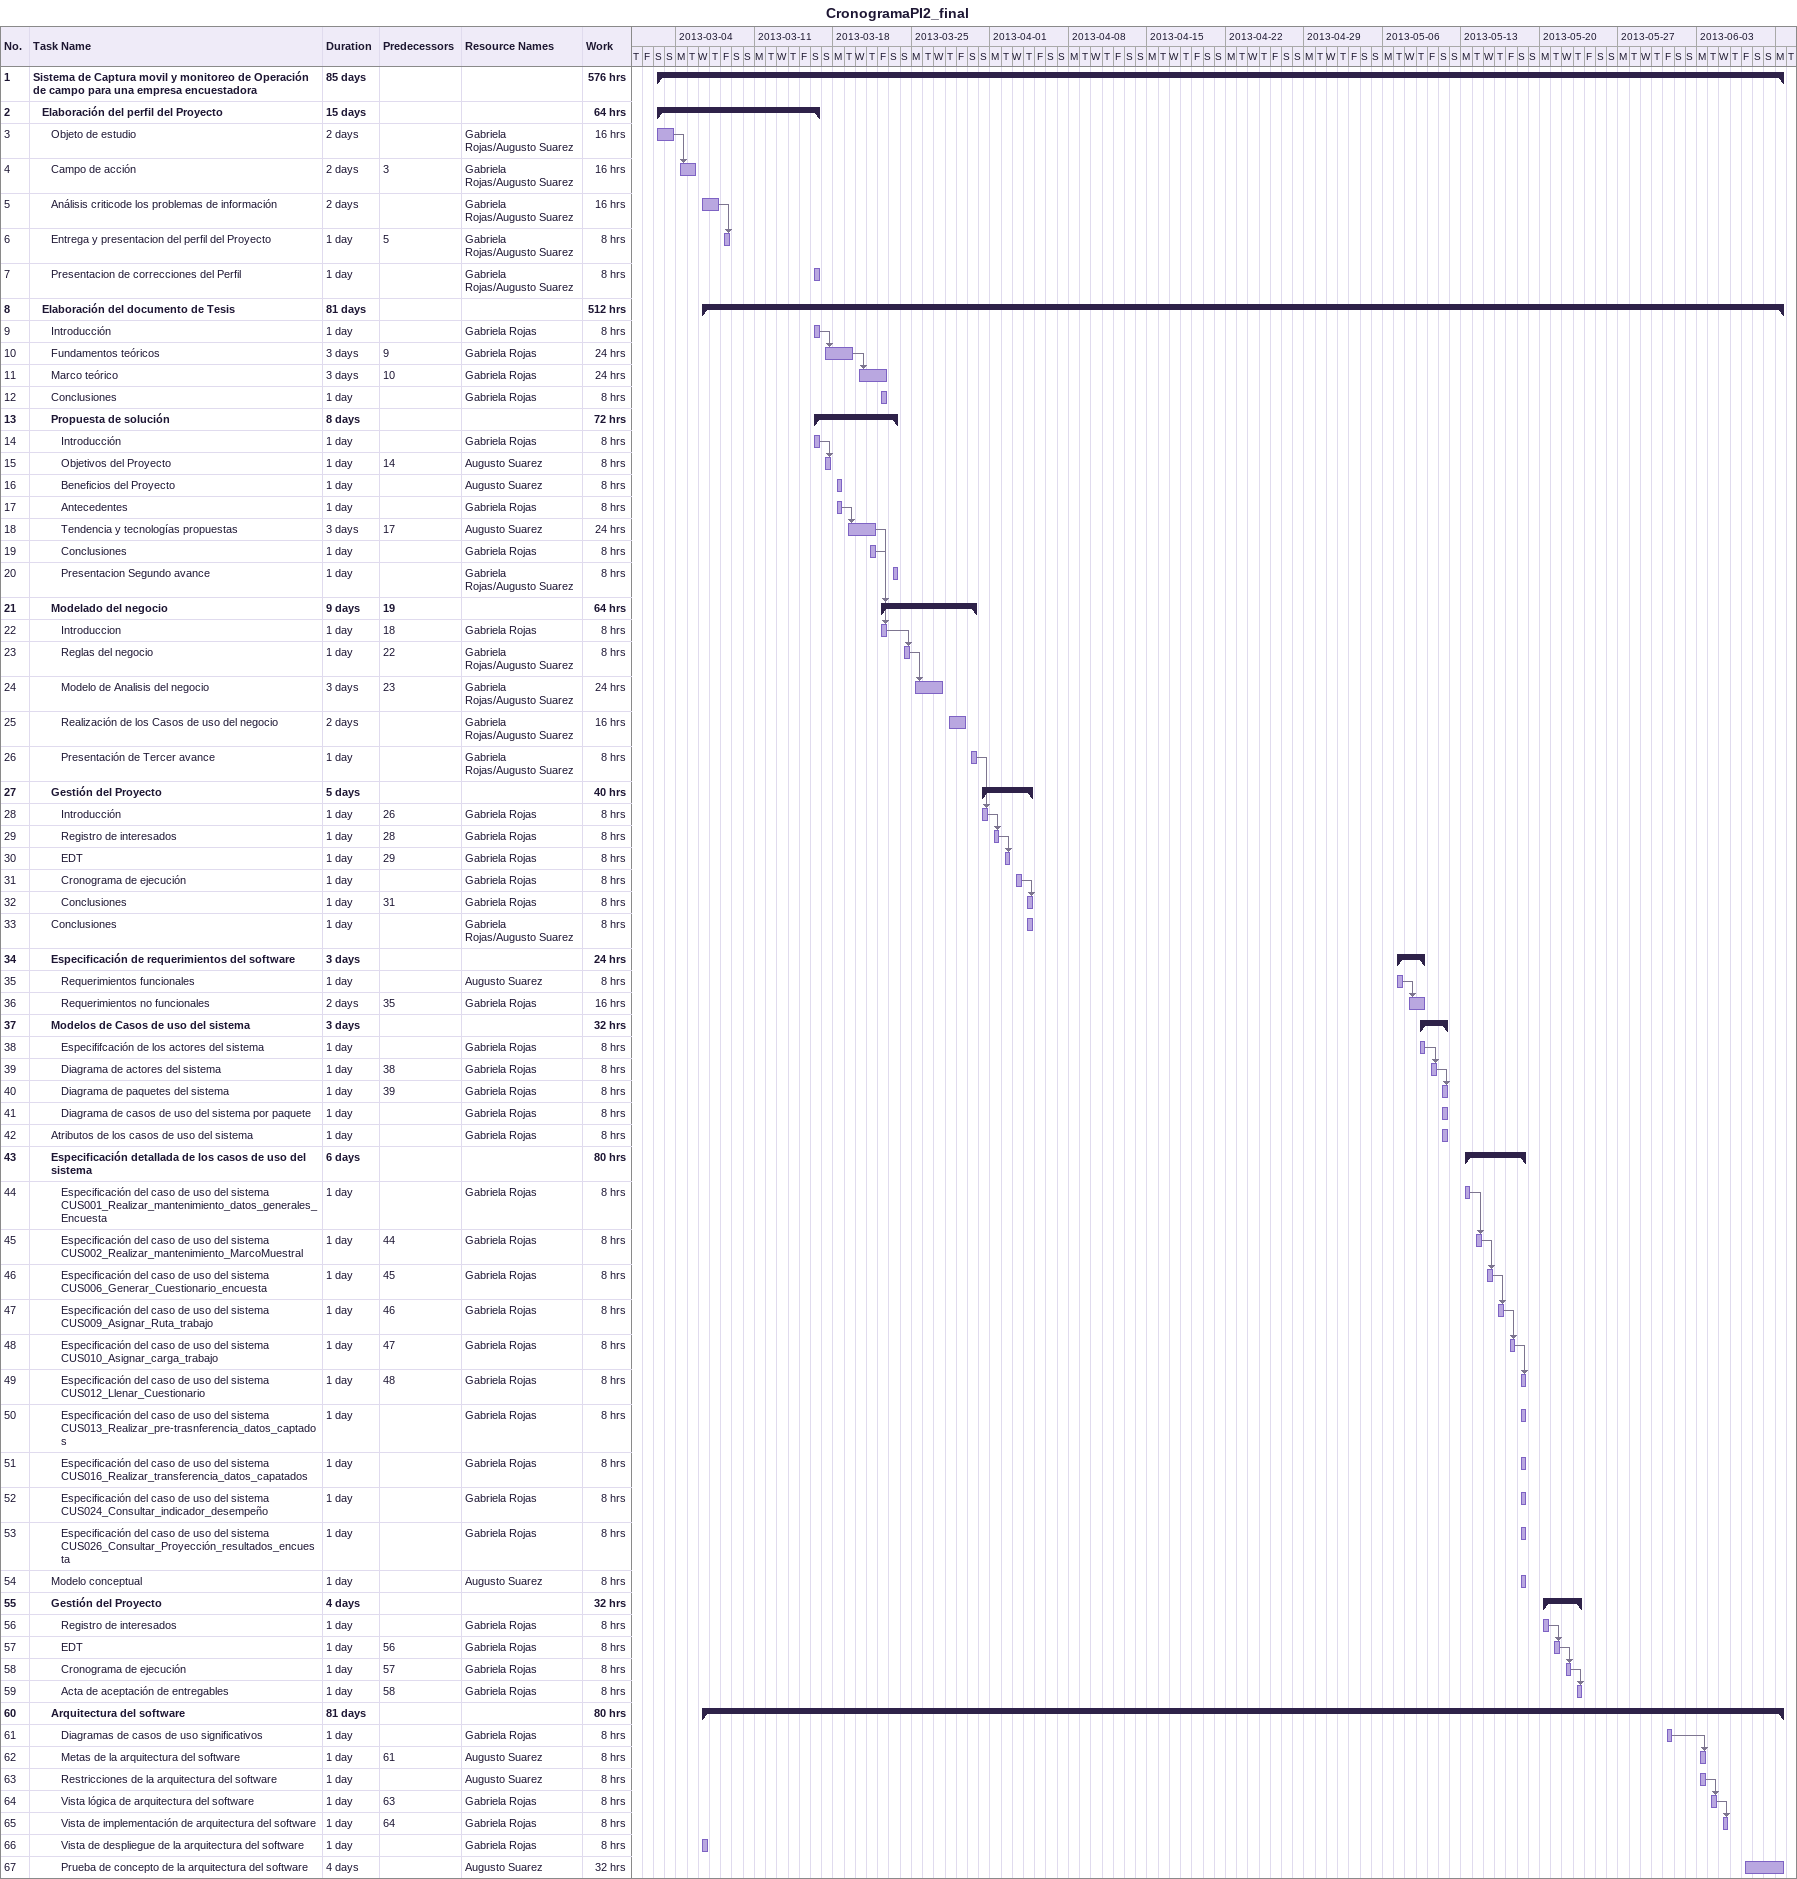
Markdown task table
CronogramaPI2_final

| ID | Level | Task | Duration | Start | Finish | Predecessors | Resources | Work (h) |
|---|---|---|---|---|---|---|---|---|
| 1 | 1 | **Sistema de Captura movil y monitoreo de Operación de campo para una empresa encuestadora** | 85d | 2013-03-02 | 2013-06-10 |  |  | 576 |
| 2 | 2 | **Elaboración del perfil del Proyecto** | 15d | 2013-03-02 | 2013-03-16 |  |  | 64 |
| 3 | 3 | Objeto de estudio | 2d | 2013-03-02 | 2013-03-03 |  | Gabriela Rojas/Augusto Suarez | 16 |
| 4 | 3 | Campo de acción | 2d | 2013-03-04 | 2013-03-05 | 3 | Gabriela Rojas/Augusto Suarez | 16 |
| 5 | 3 | Análisis criticode los problemas de información | 2d | 2013-03-06 | 2013-03-07 |  | Gabriela Rojas/Augusto Suarez | 16 |
| 6 | 3 | Entrega y presentacion del perfil del Proyecto | 1d | 2013-03-08 | 2013-03-08 | 5 | Gabriela Rojas/Augusto Suarez | 8 |
| 7 | 3 | Presentacion de correcciones del Perfil | 1d | 2013-03-16 | 2013-03-16 |  | Gabriela Rojas/Augusto Suarez | 8 |
| 8 | 2 | **Elaboración del documento de Tesis** | 81d | 2013-03-06 | 2013-06-10 |  |  | 512 |
| 9 | 3 | Introducción | 1d | 2013-03-16 | 2013-03-16 |  | Gabriela Rojas | 8 |
| 10 | 3 | Fundamentos teóricos | 3d | 2013-03-17 | 2013-03-19 | 9 | Gabriela Rojas | 24 |
| 11 | 3 | Marco teórico | 3d | 2013-03-20 | 2013-03-22 | 10 | Gabriela Rojas | 24 |
| 12 | 3 | Conclusiones | 1d | 2013-03-22 | 2013-03-22 |  | Gabriela Rojas | 8 |
| 13 | 3 | **Propuesta de solución** | 8d | 2013-03-16 | 2013-03-23 |  |  | 72 |
| 14 | 4 | Introducción | 1d | 2013-03-16 | 2013-03-16 |  | Gabriela Rojas | 8 |
| 15 | 4 | Objetivos del Proyecto | 1d | 2013-03-17 | 2013-03-17 | 14 | Augusto Suarez | 8 |
| 16 | 4 | Beneficios del Proyecto | 1d | 2013-03-18 | 2013-03-18 |  | Augusto Suarez | 8 |
| 17 | 4 | Antecedentes | 1d | 2013-03-18 | 2013-03-18 |  | Gabriela Rojas | 8 |
| 18 | 4 | Tendencia y tecnologías propuestas | 3d | 2013-03-19 | 2013-03-21 | 17 | Augusto Suarez | 24 |
| 19 | 4 | Conclusiones | 1d | 2013-03-21 | 2013-03-21 |  | Gabriela Rojas | 8 |
| 20 | 4 | Presentacion Segundo avance | 1d | 2013-03-23 | 2013-03-23 |  | Gabriela Rojas/Augusto Suarez | 8 |
| 21 | 3 | **Modelado del negocio** | 9d | 2013-03-22 | 2013-03-30 | 19 |  | 64 |
| 22 | 4 | Introduccion | 1d | 2013-03-22 | 2013-03-22 | 18 | Gabriela Rojas | 8 |
| 23 | 4 | Reglas del negocio | 1d | 2013-03-24 | 2013-03-24 | 22 | Gabriela Rojas/Augusto Suarez | 8 |
| 24 | 4 | Modelo de Analisis del negocio | 3d | 2013-03-25 | 2013-03-27 | 23 | Gabriela Rojas/Augusto Suarez | 24 |
| 25 | 4 | Realización de los Casos de uso del negocio | 2d | 2013-03-28 | 2013-03-29 |  | Gabriela Rojas/Augusto Suarez | 16 |
| 26 | 4 | Presentación de Tercer avance | 1d | 2013-03-30 | 2013-03-30 |  | Gabriela Rojas/Augusto Suarez | 8 |
| 27 | 3 | **Gestión del Proyecto** | 5d | 2013-03-31 | 2013-04-04 |  |  | 40 |
| 28 | 4 | Introducción | 1d | 2013-03-31 | 2013-03-31 | 26 | Gabriela Rojas | 8 |
| 29 | 4 | Registro de interesados | 1d | 2013-04-01 | 2013-04-01 | 28 | Gabriela Rojas | 8 |
| 30 | 4 | EDT | 1d | 2013-04-02 | 2013-04-02 | 29 | Gabriela Rojas | 8 |
| 31 | 4 | Cronograma de ejecución | 1d | 2013-04-03 | 2013-04-03 |  | Gabriela Rojas | 8 |
| 32 | 4 | Conclusiones | 1d | 2013-04-04 | 2013-04-04 | 31 | Gabriela Rojas | 8 |
| 33 | 3 | Conclusiones | 1d | 2013-04-04 | 2013-04-04 |  | Gabriela Rojas/Augusto Suarez | 8 |
| 34 | 3 | **Especificación de requerimientos del software** | 3d | 2013-05-07 | 2013-05-09 |  |  | 24 |
| 35 | 4 | Requerimientos funcionales | 1d | 2013-05-07 | 2013-05-07 |  | Augusto Suarez | 8 |
| 36 | 4 | Requerimientos no funcionales | 2d | 2013-05-08 | 2013-05-09 | 35 | Gabriela Rojas | 16 |
| 37 | 3 | **Modelos de Casos de uso del sistema** | 3d | 2013-05-09 | 2013-05-11 |  |  | 32 |
| 38 | 4 | Especififcación de los actores del sistema | 1d | 2013-05-09 | 2013-05-09 |  | Gabriela Rojas | 8 |
| 39 | 4 | Diagrama de actores del sistema | 1d | 2013-05-10 | 2013-05-10 | 38 | Gabriela Rojas | 8 |
| 40 | 4 | Diagrama de paquetes del sistema | 1d | 2013-05-11 | 2013-05-11 | 39 | Gabriela Rojas | 8 |
| 41 | 4 | Diagrama de casos de uso del sistema por paquete | 1d | 2013-05-11 | 2013-05-11 |  | Gabriela Rojas | 8 |
| 42 | 3 | Atributos de los casos de uso del sistema | 1d | 2013-05-11 | 2013-05-11 |  | Gabriela Rojas | 8 |
| 43 | 3 | **Especificación detallada de los casos de uso del sistema** | 6d | 2013-05-13 | 2013-05-18 |  |  | 80 |
| 44 | 4 | Especificación del caso de uso del sistema CUS001_Realizar_mantenimiento_datos_generales_Encuesta | 1d | 2013-05-13 | 2013-05-13 |  | Gabriela Rojas | 8 |
| 45 | 4 | Especificación del caso de uso del sistema CUS002_Realizar_mantenimiento_MarcoMuestral | 1d | 2013-05-14 | 2013-05-14 | 44 | Gabriela Rojas | 8 |
| 46 | 4 | Especificación del caso de uso del sistema CUS006_Generar_Cuestionario_encuesta | 1d | 2013-05-15 | 2013-05-15 | 45 | Gabriela Rojas | 8 |
| 47 | 4 | Especificación del caso de uso del sistema CUS009_Asignar_Ruta_trabajo | 1d | 2013-05-16 | 2013-05-16 | 46 | Gabriela Rojas | 8 |
| 48 | 4 | Especificación del caso de uso del sistema CUS010_Asignar_carga_trabajo | 1d | 2013-05-17 | 2013-05-17 | 47 | Gabriela Rojas | 8 |
| 49 | 4 | Especificación del caso de uso del sistema CUS012_Llenar_Cuestionario | 1d | 2013-05-18 | 2013-05-18 | 48 | Gabriela Rojas | 8 |
| 50 | 4 | Especificación del caso de uso del sistema CUS013_Realizar_pre-trasnferencia_datos_captados | 1d | 2013-05-18 | 2013-05-18 |  | Gabriela Rojas | 8 |
| 51 | 4 | Especificación del caso de uso del sistema CUS016_Realizar_transferencia_datos_capatados | 1d | 2013-05-18 | 2013-05-18 |  | Gabriela Rojas | 8 |
| 52 | 4 | Especificación del caso de uso del sistema CUS024_Consultar_indicador_desempeño | 1d | 2013-05-18 | 2013-05-18 |  | Gabriela Rojas | 8 |
| 53 | 4 | Especificación del caso de uso del sistema CUS026_Consultar_Proyección_resultados_encuesta | 1d | 2013-05-18 | 2013-05-18 |  | Gabriela Rojas | 8 |
| 54 | 3 | Modelo conceptual | 1d | 2013-05-18 | 2013-05-18 |  | Augusto Suarez | 8 |
| 55 | 3 | **Gestión del Proyecto** | 4d | 2013-05-20 | 2013-05-23 |  |  | 32 |
| 56 | 4 | Registro de interesados | 1d | 2013-05-20 | 2013-05-20 |  | Gabriela Rojas | 8 |
| 57 | 4 | EDT | 1d | 2013-05-21 | 2013-05-21 | 56 | Gabriela Rojas | 8 |
| 58 | 4 | Cronograma de ejecución | 1d | 2013-05-22 | 2013-05-22 | 57 | Gabriela Rojas | 8 |
| 59 | 4 | Acta de aceptación de entregables | 1d | 2013-05-23 | 2013-05-23 | 58 | Gabriela Rojas | 8 |
| 60 | 3 | **Arquitectura del software** | 81d | 2013-03-06 | 2013-06-10 |  |  | 80 |
| 61 | 4 | Diagramas de casos de uso significativos | 1d | 2013-05-31 | 2013-05-31 |  | Gabriela Rojas | 8 |
| 62 | 4 | Metas de la arquitectura del software | 1d | 2013-06-03 | 2013-06-03 | 61 | Augusto Suarez | 8 |
| 63 | 4 | Restricciones de la arquitectura del software | 1d | 2013-06-03 | 2013-06-03 |  | Augusto Suarez | 8 |
| 64 | 4 | Vista lógica de arquitectura del software | 1d | 2013-06-04 | 2013-06-04 | 63 | Gabriela Rojas | 8 |
| 65 | 4 | Vista de implementación de arquitectura del software | 1d | 2013-06-05 | 2013-06-05 | 64 | Gabriela Rojas | 8 |
| 66 | 4 | Vista de despliegue de la arquitectura del software | 1d | 2013-03-06 | 2013-03-06 |  | Gabriela Rojas | 8 |
| 67 | 4 | Prueba de concepto de la arquitectura del software | 4d | 2013-06-07 | 2013-06-10 |  | Augusto Suarez | 32 |
